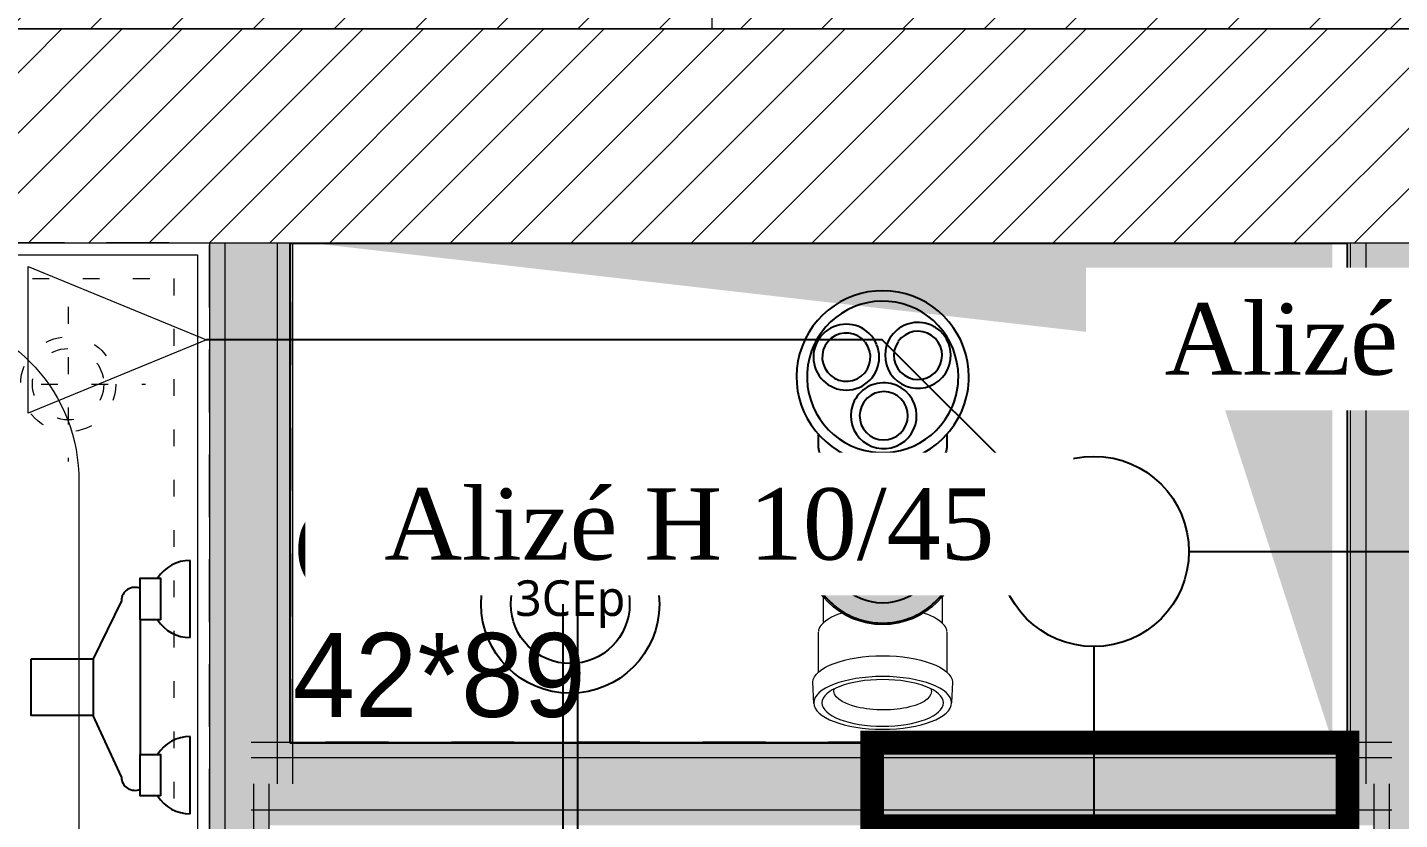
# Model space of a CAD drawing. Header units: centimetres. Extents: x 2666 to 9670, y 1889 to 5633.
# Drawn here: x 4550.1 to 4665.6, y 4085.9 to 4152.5 of the extents above; entities that cross this region are included whole.
import ezdxf

# ---------------------------------------------------------------- set-up
doc = ezdxf.new("R2010")
doc.units = ezdxf.units.CM
doc.header["$LTSCALE"] = 12.7
for name, pattern in [('ISO-03', [3, 1.2, -1.8]), ('Style de ligne -11', [0.694444, 0.41656, -0.277884]), ('Style de ligne -19', [0.333333, 0.111111, -0.222222]), ('VW-01', [0.83312, 0.41656, -0.41656])]:
    doc.linetypes.add(name, pattern=pattern)
for name, color, linetype, lineweight in [('B aménagement intérieur', 7, 'Continuous', 5), ('B Faux plafonds', 7, 'Continuous', 5), ('B GÈnÈral', 7, 'Continuous', 5), ('B Général', 7, 'Continuous', 5), ('C ANNOTATIONS-prestations', 7, 'Continuous', 5), ('C ANNOTATIONS-prestations-1', 7, 'Continuous', 5), ('F REMPLISSAGE-vert clair', 7, 'Continuous', 13), ('F REMPLISSAGE-vert clair-1', 7, 'Continuous', 5), ('F REMPLISSAGE-vert foncÈ', 7, 'Continuous', 5), ('F REMPLISSAGE-vert foncé', 7, 'Continuous', 13)]:
    doc.layers.add(name, color=color, linetype=linetype, lineweight=lineweight)
doc.layers.add('B faience', color=7, linetype='Style de ligne -11', lineweight=13, true_color=0x0040ff)
doc.layers.add('C ANNOTATIONS-textes-numérotation gaine', color=7, linetype='ISO-03', lineweight=5, true_color=0xdd0000)
for name, color, linetype in [('prlm-CHAUFF', 4, 'Continuous'), ('prlm-EAU-CHU', 42, 'Continuous'), ('prlm-EAU-EUEV', 25, 'Continuous'), ('prlm-GT', 242, 'Continuous'), ('prlm-MOD', 64, 'Continuous'), ('prlm-MOD-PB', 123, 'Continuous'), ('prlm-VMC', 93, 'Continuous')]:
    doc.layers.add(name, color=color, linetype=linetype)
doc.styles.add('Eurostile', font='')
doc.styles.add('prlm-chauff', font='trebucbi.ttf', dxfattribs={"height": 18})
doc.styles.add('prlm-vmc', font='pala.ttf', dxfattribs={"height": 14})
doc.styles.get('Eurostile').set_extended_font_data('Eurostile')

# ---------------------------------------------------------------- blocks, each defined once
blk = doc.blocks.new('G 100_80')
at = {"layer": 'B GÈnÈral', "color": 254, "linetype": 'Continuous', "true_color": 0xd6d6d6}
blk.add_solid([(-30.88, 32.2), (2.5, 43), (-39.5, -43), (-39.5, 43)], dxfattribs=at)
blk = doc.blocks.new('Groupe-28-1')
at = {"layer": 'C ANNOTATIONS-textes-numérotation gaine', "color": 7, "linetype": 'VW-01', "flags": 128}
blk.add_lwpolyline([(4572.44, 4092.39), (4572.44, 4134.39), (4661.44, 4134.39), (4661.44, 4092.39)], close=True, dxfattribs=at)
at = {"layer": 'C ANNOTATIONS-textes-numérotation gaine', "color": 7, "insert": (4572.44, 4112.09), "char_height": 7.059, "width": 86, "attachment_point": 1, "line_spacing_factor": 0.894142, "style": 'Eurostile'}
blk.add_mtext('GT A12\\P42*89', dxfattribs=at)
blk = doc.blocks.new('xi.be')
at = {"layer": 'prlm-VMC', "color": 0, "linetype": 'ByBlock', "lineweight": 5, "flags": 128}
blk.add_lwpolyline([(-6.17, -15), (6.17, -15), (0, 0)], close=True, dxfattribs=at)
at = {"layer": 'prlm-VMC', "color": 0, "linetype": 'ByBlock', "lineweight": 5}
blk.add_solid([(0, -1), (5.17, -14), (-5.17, -14), (0, -1)], dxfattribs=at)
blk = doc.blocks.new('xi.chu')
at = {"layer": 'prlm-EAU-EUEV', "linetype": 'ByBlock', "lineweight": 5}
blk.add_hatch(color=0, dxfattribs=at).paths.add_polyline_path([(6.5, 0, 1), (-6.5, 0, 1)])
at = {"layer": 'prlm-EAU-EUEV', "color": 0, "linetype": 'ByBlock', "lineweight": 5}
blk.add_circle((0, 0), 6.5, dxfattribs=at)
blk = doc.blocks.new('xi.evacbg')
at = {"layer": 'prlm-EAU-CHU', "color": 0}
for p, q in [((7.31, 5), (3.93, 5)), ((3.93, -5), (7.31, -5))]:
    blk.add_line(p, q, dxfattribs=at)
at = {"layer": 'prlm-EAU-CHU', "color": 0, "flags": 128}
for points in [[(5.62, 3.07), (5.77, 3.37), (5.98, 3.7), (6.2, 4.01), (6.44, 4.29), (6.69, 4.54), (6.95, 4.76), (7.23, 4.96), (7.52, 5.11), (7.82, 5.24), (8.12, 5.33), (8.43, 5.39), (8.74, 5.41), (9.54, 5.41)], [(9.54, -5.41), (8.74, -5.41), (8.43, -5.39), (8.12, -5.33), (7.82, -5.24), (7.52, -5.11), (7.23, -4.96), (6.95, -4.76), (6.69, -4.54), (6.44, -4.29), (6.2, -4.01), (5.98, -3.7), (5.77, -3.37), (5.62, -3.07)]]:
    blk.add_lwpolyline(points, dxfattribs=at)
at = {"layer": 'prlm-EAU-CHU', "color": 0}
blk.add_circle((0, 0), 4.67, dxfattribs=at)
for centre, radius, start, end in [((14.36, 0), 7.25, 270, 228.5812), ((0, 0), 6.36, 108.6059, 116.3941), ((0, 0), 6.36, 101.3941, 108.6059), ((0, 0), 6.36, 93.6059, 101.3941), ((0, 0), 6.36, 86.3941, 93.6059), ((0, 0), 6.36, 78.6059, 86.3941), ((0, 0), 6.36, 71.3941, 78.6059), ((0, 0), 6.36, 63.6059, 71.3941), ((14.36, 0), 6.37, 270, 252.0195), ((16.02, 3.06), 2.77, 292.9216, 292.8542), ((0, 0), 6.36, 131.3941, 138.6059), ((0, 0), 6.36, 123.6059, 131.3941), ((0, 0), 6.36, 116.3941, 123.6059), ((0, 0), 6.36, 56.3941, 63.6059), ((0, 0), 6.36, 48.6059, 56.3941), ((0, 0), 6.36, 41.3941, 48.6059), ((16.02, 3.06), 2.03, 308.8526, 307.7576), ((0, 0), 6.36, 146.3941, 153.6059), ((0, 0), 6.36, 138.6059, 146.3941), ((0, 0), 6.36, 33.6059, 41.3941), ((0, 0), 6.36, 26.3941, 33.6059), ((0, 0), 6.36, 153.6059, 161.3941), ((0, 0), 6.36, 18.6059, 26.3941), ((11.09, -0.09), 2.77, 63.2955, 271.4166), ((11.09, -0.09), 2.77, 271.4166, 63.2955), ((0, 0), 6.36, 168.6059, 176.3941), ((0, 0), 6.36, 161.3941, 168.6059), ((0, 0), 6.36, 11.3941, 18.6059), ((0, 0), 6.36, 3.6059, 11.3941), ((11.09, -0.09), 2.03, 55.8105, 55.3261), ((0, 0), 6.36, 176.3941, 183.6059), ((0, 0), 6.36, 356.3941, 3.6059), ((0, 0), 6.36, 183.6059, 191.3941), ((0, 0), 6.36, 348.6059, 356.3941), ((16.17, -2.97), 2.77, 63.2955, 271.4166), ((16.17, -2.97), 2.03, 55.8105, 55.3261), ((16.17, -2.97), 2.77, 271.4166, 63.2955), ((0, 0), 6.36, 191.3941, 198.6059), ((0, 0), 6.36, 198.6059, 206.3941), ((0, 0), 6.36, 333.6059, 341.3941), ((0, 0), 6.36, 341.3941, 348.6059), ((0, 0), 6.36, 206.3941, 213.6059), ((0, 0), 6.36, 326.3941, 333.6059), ((0, 0), 6.36, 213.6059, 221.3941), ((0, 0), 6.36, 221.3941, 228.6059), ((0, 0), 6.36, 311.3941, 318.6059), ((0, 0), 6.36, 318.6059, 326.3941), ((0, 0), 6.36, 228.6059, 236.3941), ((0, 0), 6.36, 236.3941, 243.6059), ((0, 0), 6.36, 243.6059, 251.3941), ((0, 0), 6.36, 288.6059, 296.3941), ((0, 0), 6.36, 296.3941, 303.6059), ((0, 0), 6.36, 303.6059, 311.3941), ((14.36, 0), 7.25, 228.2629, 270), ((0, 0), 6.36, 251.3941, 258.6059), ((0, 0), 6.36, 258.6059, 266.3941), ((0, 0), 6.36, 266.3941, 273.6059), ((0, 0), 6.36, 273.6059, 281.3941), ((0, 0), 6.36, 281.3941, 288.6059), ((14.36, 0), 6.37, 247.7493, 270)]:
    blk.add_arc(centre, radius, start, end, dxfattribs=at)
blk = doc.blocks.new('xi.ccev1')
at = {"layer": 'prlm-EAU-CHU', "color": 0, "lineweight": 13}
for p, q in [((-5, -3.93), (-5, -6.32)), ((5, -3.93), (5, -6.32)), ((-5.41, -10.46), (-5.41, -7.11)), ((5.41, -7.11), (5.41, -10.46)), ((-5.8, -13.12), (-5.89, -11.33)), ((5.89, -11.33), (5.79, -13.07)), ((5.78, -14.4), (5.78, -14.4))]:
    blk.add_line(p, q, dxfattribs=at)
for radius in [6.36, 4.67]:
    blk.add_circle((0, 0), radius, dxfattribs=at)
for centre, radius, start, end in [((-2.54, -9.09), 3.68, 101.224, 136.493), ((2.54, -9.09), 3.68, 43.507, 78.776), ((-4.48, -7.14), 0.936, 141.8741, 175.3395), ((4.48, -7.14), 0.936, 4.6605, 38.1259)]:
    blk.add_arc(centre, radius, start, end, dxfattribs=at)
at = {"layer": 'prlm-EAU-CHU', "color": 0, "lineweight": 13, "extrusion": (0, 0, -1)}
for centre, major_axis, ratio, start_param, end_param in [((0, -11.41), (-5.89, 0), 0.391508, 0.036281, 3.105311), ((0, -12.09), (-4.1, 0.03), 0.383971, 2.986035, 6.398097)]:
    blk.add_ellipse(centre, major_axis=major_axis, ratio=ratio, start_param=start_param, end_param=end_param, dxfattribs=at)
for major_axis, ratio in [((5.79, 0), 0.383426), ((5.11, 0), 0.383329)]:
    blk.add_ellipse((0, -13.07), major_axis=major_axis, ratio=ratio, dxfattribs=at)
blk = doc.blocks.new('xi.3cep100-150')
at = {"layer": 'prlm-CHAUFF', "color": 0}
for radius in [7.5, 5]:
    blk.add_circle((0, 0), radius, dxfattribs=at)
at = {"layer": 'prlm-CHAUFF', "color": 0, "insert": (0, 0), "char_height": 3, "width": 9.7815, "attachment_point": 5, "style": 'prlm-chauff'}
blk.add_mtext('\\pxqc;3CEp', dxfattribs=at)
blk = doc.blocks.new('xi.dchrob')
at = {"layer": 'prlm-MOD', "color": 161}
for p, q in [((8.16, -2.3), (8.16, 2.3)), ((13.38, 1.16), (13.38, -1.16))]:
    blk.add_line(p, q, dxfattribs=at)
for points in [[(0, 10.66), (0, 4.16)], [(5.77, 7.56), (8.16, 2.38)], [(4.19, -5.66), (4.19, 5.66)], [(5.77, -7.26), (8.16, -2.37)], [(0, -4.16), (0, -10.66)]]:
    blk.add_lwpolyline(points, dxfattribs=at)
for points in [[(2.5, 9.16), (4.19, 9.16), (4.19, 5.66), (2.5, 5.66)], [(13.38, -2.37), (8.16, -2.37), (8.16, 2.38), (13.38, 2.38)], [(2.5, -5.66), (4.19, -5.66), (4.19, -9.16), (2.5, -9.16)]]:
    blk.add_lwpolyline(points, close=True, dxfattribs=at)
for centre, radius, start, end in [((0, 7.41), 3.25, 32.579, 90), ((4.65, 7.56), 1.13, 0, 114.0743), ((0, 7.41), 3.25, 270, 327.421), ((0, -7.41), 3.25, 32.579, 90), ((4.65, -7.26), 1.13, 245.9257, 360), ((0, -7.41), 3.25, 270, 327.421)]:
    blk.add_arc(centre, radius, start, end, dxfattribs=at)
blk = doc.blocks.new('Groupe-11-1')
at = {"layer": 'B Général', "color": 252, "linetype": 'Style de ligne -19', "lineweight": 5, "true_color": 0x989898}
for p, q in [((-29.11, -35.61), (-29.11, -22.61)), ((-22.61, -29.11), (-35.61, -29.11))]:
    blk.add_line(p, q, dxfattribs=at)
at = {"layer": 'B Général', "color": 252, "linetype": 'Style de ligne -19', "lineweight": 5, "true_color": 0x989898, "flags": 128}
for points in [[(-40, -40), (-40, 40), (40, 40), (40, -40)], [(-38, -38), (-38, 38), (38, 38), (38, -38)]]:
    blk.add_lwpolyline(points, close=True, dxfattribs=at)
at = {"layer": 'B Général', "color": 252, "linetype": 'Style de ligne -19', "lineweight": 5, "true_color": 0x989898}
for radius in [4, 3]:
    blk.add_circle((-29.11, -29.11), radius, dxfattribs=at)
blk = doc.blocks.new('Douche pointillée')
at = {"layer": 'B Général', "color": 252, "true_color": 0x989898}
blk.add_blockref('Groupe-11-1', (0, 0), dxfattribs=at)
blk = doc.blocks.new('Baignoire 75_170')
at = {"layer": 'B faience', "lineweight": 18, "flags": 128}
blk.add_lwpolyline([(-85, 38.5), (-85, -37.5), (86, -37.5)], dxfattribs=at)
at = {"layer": 'B Général', "color": 7, "linetype": 'Continuous', "lineweight": 5, "flags": 128}
blk.add_lwpolyline([(-84, -36.5), (-84, 38.5), (86, 38.5), (86, -36.5)], close=True, dxfattribs=at)
blk.add_lwpolyline([(-74, -17.85), (-74, 19.85, -0.379059), (-60.25, 33.6), (62.5, 33.6, -0.377778), (76, 20.1), (76, -17.85, -0.374545), (62.25, -31.6), (-60.5, -31.6, -0.392593), (-74, -18.1)], format="xyb", close=True, dxfattribs=at)
at = {"layer": 'B Général', "color": 8, "true_color": 0x767676}
blk.add_blockref('Douche pointillée', (-44, 3.5), dxfattribs=at)

msp = doc.modelspace()

# ---------------------------------------------------------------- hatches: boundary and pattern name
at = {"layer": 'B Faux plafonds', "linetype": 'Continuous', "lineweight": 5, "true_color": 0xaaaaaa}
h = msp.add_hatch(dxfattribs=at)
h.set_pattern_fill('F_P__SOFFITE', color=253, style=0, pattern_type=2)
h.set_pattern_definition([(45, (0, 0.2205), (-3.5277778, 3.3072917), [])])
h.paths.add_polyline_path([(4337.44, 3228.48), (4207.44, 3228.48), (4207.44, 4282.39), (4659.96, 4282.39), (4659.96, 4330.39), (5019.96, 4330.39), (5019.96, 4687.89), (5150.04, 4687.72), (5150.04, 4282.39), (6787.89, 4282.39), (6787.89, 4152.39), (4337.44, 4152.39)])
at = {"layer": 'B GÈnÈral', "linetype": 'Continuous', "lineweight": 5}
h = msp.add_hatch(dxfattribs=at)
h.set_pattern_fill('50_BETON', style=0, pattern_type=2)
h.set_pattern_definition([(45, (0, 0), (2.4253472, -2.6458333), [])])
h.paths.add_polyline_path([(5431.34, 4152.39), (4337.44, 4152.39), (4355.44, 4134.39), (5431.34, 4134.39)])
at = {"layer": 'C ANNOTATIONS-prestations-1', "linetype": 'Continuous', "lineweight": 9, "true_color": 0x989898}
h = msp.add_hatch(dxfattribs=at)
h.set_pattern_fill('DALETTES TERRASSE 50X50', color=252, scale=1.406016, style=0, pattern_type=2)
h.set_pattern_definition([(0, (4678, 4152.39), (4e-15, -70.3008), []), (-90, (4678, 4152.39), (70.3008, 0), [])])
h.paths.add_polyline_path([(4337.44, 3228.48), (4207.44, 3228.48), (4207.44, 4282.39), (4659.96, 4282.39), (4659.96, 4330.39), (5019.96, 4330.39), (5019.96, 4687.89), (5150.04, 4687.72), (5150.04, 4282.39), (6787.89, 4282.39), (6787.89, 4152.39), (4337.44, 4152.39)])

# ---------------------------------------------------------------- linework, layer by layer
at = {"layer": 'B GÈnÈral', "color": 9, "linetype": 'Continuous', "true_color": 0xc0dcc0}
for points in [[(4565.44, 4134.39), (4572.44, 4134.39), (4565.44, 4088.89), (4572.44, 4088.89)], [(4661.44, 4134.39), (4668.44, 4134.39), (4661.44, 4088.89), (4668.44, 4088.89)], [(4568.94, 4085.39), (4568.94, 4092.39), (4664.94, 4085.39), (4664.94, 4092.39)], [(4565.44, 4088.89), (4570.44, 4088.89), (4565.44, 4046.39), (4570.44, 4046.39)], [(4668.44, 3879.39), (4663.44, 3879.39), (4668.44, 4088.89), (4663.44, 4088.89)]]:
    msp.add_solid(points, dxfattribs=at)
at = {"layer": 'B Général', "color": 7, "linetype": 'Continuous', "lineweight": 18}
for p, q in [((4337.44, 4152.39), (5431.34, 4152.39)), ((4355.44, 4134.39), (4811.69, 4134.39))]:
    msp.add_line(p, q, dxfattribs=at)
at = {"layer": 'B Général', "color": 7, "linetype": 'Continuous', "lineweight": 5}
for p, q in [((4337.44, 4152.39), (5431.34, 4152.39)), ((4355.44, 4134.39), (4811.69, 4134.39))]:
    msp.add_line(p, q, dxfattribs=at)
at = {"layer": 'B Général', "color": 98, "linetype": 'Continuous', "lineweight": 13, "true_color": 0x004400}
for p, q in [((4565.44, 4134.39), (4565.44, 4088.89)), ((4572.44, 4134.39), (4572.44, 4088.89)), ((4661.44, 4134.39), (4661.44, 4088.89)), ((4568.94, 4092.39), (4664.94, 4092.39)), ((4565.44, 4088.89), (4565.44, 4046.39)), ((4570.44, 4088.89), (4570.44, 4046.39)), ((4663.44, 3879.39), (4663.44, 4088.89))]:
    msp.add_line(p, q, dxfattribs=at)
at = {"layer": 'C ANNOTATIONS-prestations', "color": 7, "linetype": 'Continuous', "lineweight": 5, "flags": 128}
msp.add_lwpolyline([(4337.44, 3228.48), (4207.44, 3228.48), (4207.44, 4282.39), (4659.96, 4282.39), (4659.96, 4330.39), (5019.96, 4330.39), (5019.96, 4687.89), (5150.04, 4687.72), (5150.04, 4282.39), (6787.89, 4282.39), (6787.89, 4152.39), (4337.44, 4152.39)], close=True, dxfattribs=at)
msp.add_lwpolyline([(4337.44, 3228.48), (4207.44, 3228.48), (4207.44, 4282.39), (4659.96, 4282.39), (4659.96, 4330.39), (5019.96, 4330.39), (5019.96, 4687.89), (5150.04, 4687.72), (5150.04, 4282.39), (6787.89, 4282.39), (6787.89, 4152.39), (4337.44, 4152.39)], close=True, dxfattribs=at)
at = {"layer": 'F REMPLISSAGE-vert clair'}
for p, q in [((4566.74, 4134.39), (4566.74, 4088.89)), ((4571.14, 4134.39), (4571.14, 4088.89)), ((4662.74, 4134.39), (4662.74, 4088.89)), ((4568.94, 4091.09), (4664.94, 4091.09)), ((4566.74, 4088.89), (4566.74, 4046.39)), ((4569.14, 4088.89), (4569.14, 4046.39)), ((4664.74, 3879.39), (4664.74, 4088.89)), ((4568.94, 4086.69), (4664.94, 4086.69))]:
    msp.add_line(p, q, dxfattribs=at)
at = {"layer": 'F REMPLISSAGE-vert clair-1', "color": 9, "linetype": 'Continuous', "true_color": 0xc0dcc0}
for points in [[(4571.14, 4134.39), (4566.74, 4134.39), (4571.14, 4088.89), (4566.74, 4088.89)], [(4667.14, 4134.39), (4662.74, 4134.39), (4667.14, 4088.89), (4662.74, 4088.89)], [(4568.94, 4091.09), (4568.94, 4086.69), (4664.94, 4091.09), (4664.94, 4086.69)], [(4569.14, 4088.89), (4566.74, 4088.89), (4569.14, 4046.39), (4566.74, 4046.39)], [(4664.74, 3879.39), (4667.14, 3879.39), (4664.74, 4088.89), (4667.14, 4088.89)]]:
    msp.add_solid(points, dxfattribs=at)
at = {"layer": 'F REMPLISSAGE-vert foncÈ', "color": 54, "linetype": 'Continuous', "true_color": 0x99aa00}
for points in [[(4566.74, 4134.39), (4565.44, 4134.39), (4566.74, 4088.89), (4565.44, 4088.89)], [(4572.44, 4134.39), (4571.14, 4134.39), (4572.44, 4088.89), (4571.14, 4088.89)], [(4662.74, 4134.39), (4661.44, 4134.39), (4662.74, 4088.89), (4661.44, 4088.89)], [(4568.94, 4092.39), (4568.94, 4091.09), (4664.94, 4092.39), (4664.94, 4091.09)], [(4566.74, 4088.89), (4565.44, 4088.89), (4566.74, 4046.39), (4565.44, 4046.39)], [(4570.44, 4088.89), (4569.14, 4088.89), (4570.44, 4046.39), (4569.14, 4046.39)], [(4663.44, 3879.39), (4664.74, 3879.39), (4663.44, 4088.89), (4664.74, 4088.89)], [(4568.94, 4086.69), (4568.94, 4085.39), (4664.94, 4086.69), (4664.94, 4085.39)]]:
    msp.add_solid(points, dxfattribs=at)
at = {"layer": 'F REMPLISSAGE-vert foncé', "color": 98, "linetype": 'Continuous', "lineweight": 13, "true_color": 0x004400}
for p, q in [((4565.44, 4134.39), (4565.44, 4088.89)), ((4572.44, 4134.39), (4572.44, 4088.89)), ((4661.44, 4134.39), (4661.44, 4088.89)), ((4568.94, 4092.39), (4664.94, 4092.39)), ((4565.44, 4088.89), (4565.44, 4046.39)), ((4570.44, 4088.89), (4570.44, 4046.39)), ((4663.44, 3879.39), (4663.44, 4088.89))]:
    msp.add_line(p, q, dxfattribs=at)
at = {"layer": 'F REMPLISSAGE-vert foncé'}
for p, q in [((4566.74, 4134.39), (4566.74, 4088.89)), ((4571.14, 4134.39), (4571.14, 4088.89)), ((4662.74, 4134.39), (4662.74, 4088.89)), ((4568.94, 4091.09), (4664.94, 4091.09)), ((4566.74, 4088.89), (4566.74, 4046.39)), ((4569.14, 4088.89), (4569.14, 4046.39)), ((4664.74, 3879.39), (4664.74, 4088.89)), ((4568.94, 4086.69), (4664.94, 4086.69))]:
    msp.add_line(p, q, dxfattribs=at)
at = {"layer": 'prlm-CHAUFF', "ltscale": 50}
for p, q in [((4595.17, 4104), (4595.17, 4072.34)), ((4596.42, 4104), (4596.42, 4072.34))]:
    msp.add_line(p, q, dxfattribs=at)
at = {"layer": 'prlm-GT'}
msp.add_lwpolyline([(4572.2, 4092.34), (4661.2, 4092.34), (4661.2, 4134.34), (4572.2, 4134.34)], close=True, dxfattribs=at)
at = {"layer": 'prlm-MOD-PB', "const_width": 2}
msp.add_lwpolyline([(4621.2, 4092.34), (4621.2, 4085.32), (4661.2, 4085.32), (4661.2, 4092.34)], close=True, dxfattribs=at)
at = {"layer": 'prlm-VMC'}
for points in [[(4634.21, 4114.09), (4622.06, 4126.24), (4565.2, 4126.24)], [(4647.86, 4108.43), (4668.2, 4108.43)], [(4639.86, 4100.43), (4639.86, 4021.46)]]:
    msp.add_lwpolyline(points, dxfattribs=at)
msp.add_circle((4639.86, 4108.43), 8, dxfattribs=at)

# ---------------------------------------------------------------- block references
at = {"layer": 'B aménagement intérieur', "color": 7, "rotation": 270}
msp.add_blockref('G 100_80', (4616.94, 4094.89), dxfattribs=at)
at = {"layer": 'B Général', "color": 7, "rotation": 180}
msp.add_blockref('Baignoire 75_170', (4480.44, 4096.89), dxfattribs=at)
at = {"layer": 'C ANNOTATIONS-textes-numérotation gaine', "color": 7}
msp.add_blockref('Groupe-28-1', (0, 0), dxfattribs=at)
at = {"layer": 'prlm-CHAUFF'}
msp.add_blockref('xi.3cep100-150', (4595.8, 4104), dxfattribs=at)
at = {"layer": 'prlm-EAU-CHU', "rotation": 90}
msp.add_blockref('xi.evacbg', (4622.09, 4108.76), dxfattribs=at)
at = {"layer": 'prlm-EAU-CHU'}
msp.add_blockref('xi.ccev1', (4622.09, 4108.76), dxfattribs=at)
at = {"layer": 'prlm-EAU-EUEV'}
msp.add_blockref('xi.chu', (4622.09, 4108.76), dxfattribs=at)
at = {"layer": 'prlm-MOD', "rotation": 180}
msp.add_blockref('xi.dchrob', (4563.81, 4097.02), dxfattribs=at)
at = {"layer": 'prlm-VMC', "xscale": -1, "rotation": 269.9999999938296}
msp.add_blockref('xi.be', (4565.2, 4126.24), dxfattribs=at)

# ---------------------------------------------------------------- next in the draw order: texts
at = {"layer": 'prlm-VMC', "ltscale": 25, "char_height": 6, "width": 58.6147, "attachment_point": 5, "line_spacing_factor": 0.8, "style": 'prlm-vmc', "bg_fill": 2}
for insert in [(4671.5, 4126.26), (4605.82, 4110.7)]:
    msp.add_mtext('Alizé H 10/45', dxfattribs=dict(at, insert=insert))

doc.saveas('drawing.dxf')
